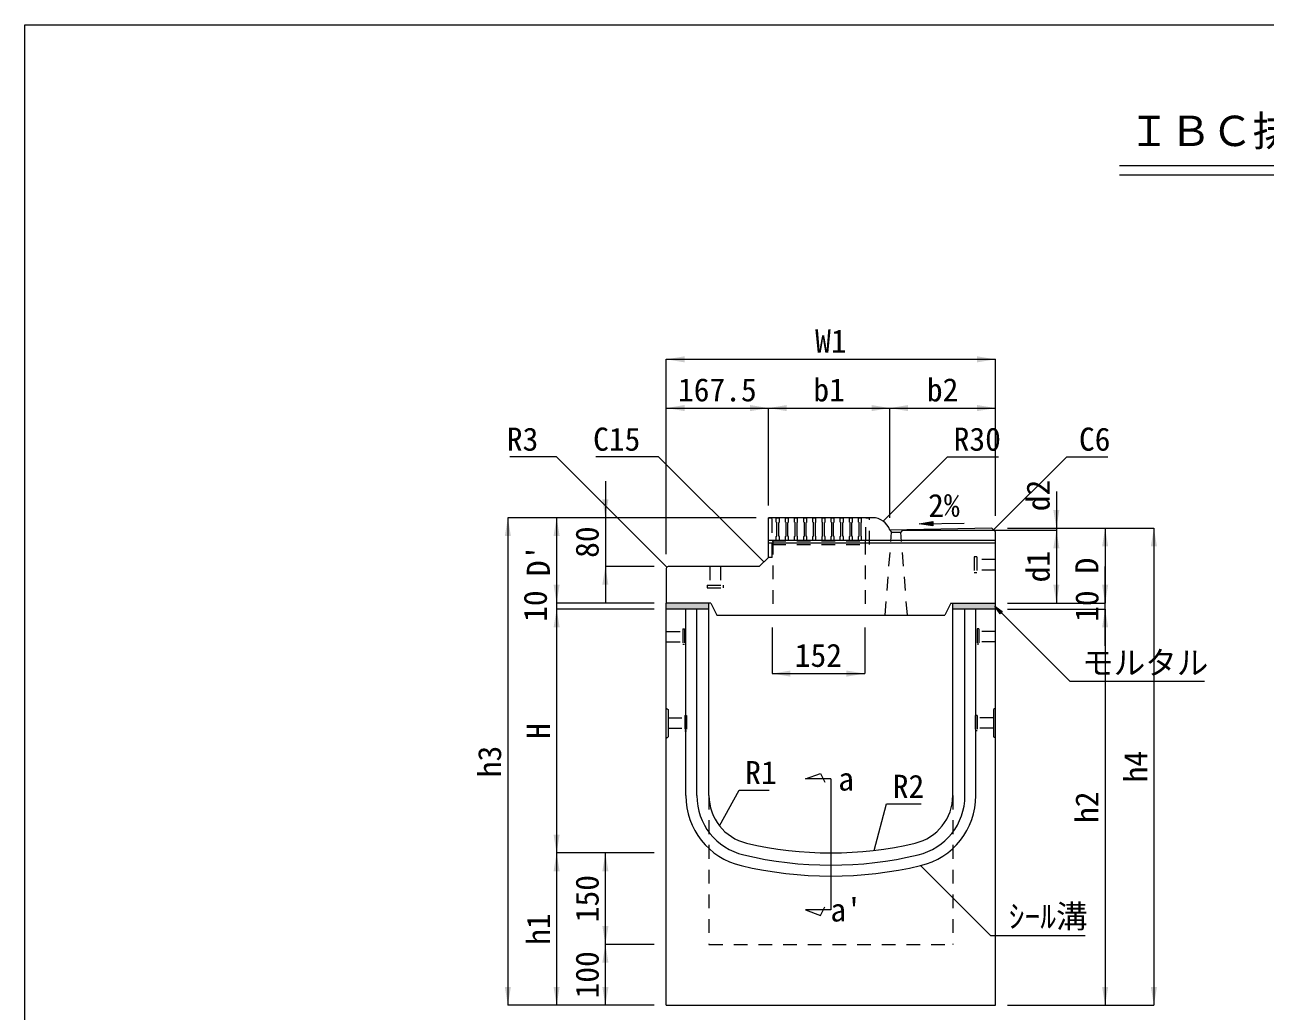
# Model space of a CAD drawing. Units: millimetres at full size. Extents: x -44570 to -19804, y 69050 to 91573.
# Drawn here: x -28796 to -26760, y 86497 to 88116 of the extents above; entities that cross this region are included whole.
import ezdxf
from ezdxf.enums import TextEntityAlignment as Align

# ---------------------------------------------------------------- set-up
doc = ezdxf.new("R2010")
doc.units = ezdxf.units.MM
doc.header["$LTSCALE"] = 30
doc.linetypes.add('USER1', pattern=[1.35, 0.75, -0.6])
for name, color, linetype, lineweight in [('0_2', 7, 'Continuous', 20), ('寸法引出', 7, 'Continuous', 9), ('寸法線', 7, 'Continuous', 9), ('本体', 2, 'Continuous', 9), ('枠', 5, 'Continuous', 5), ('ｲﾝｻｰﾄ', 3, 'USER1', 5), ('ｸﾞﾚｰﾁﾝｸﾞ', 7, 'Continuous', 5), ('ﾊｯﾁﾝｸﾞ', 7, 'Continuous', 5)]:
    doc.layers.add(name, color=color, linetype=linetype, lineweight=lineweight)
doc.styles.add('ＭＳ ゴシック', font='')
doc.styles.get('ＭＳ ゴシック').set_extended_font_data('MS Gothic')

# ---------------------------------------------------------------- blocks, each defined once
blk = doc.blocks.new('filled_arrow')
at = {"color": 0, "linetype": 'Continuous', "lineweight": -2}
blk.add_solid([(7.5, 1.25), (0, 0), (7.5, -1.25)], dxfattribs=at)

msp = doc.modelspace()

# ---------------------------------------------------------------- hatches: boundary and pattern name
at = {"layer": '寸法引出'}
msp.add_hatch(color=256, dxfattribs=at).paths.add_polyline_path([(-27305.96, 87301.09), (-27305.83, 87293.59), (-27328.39, 87296.95)])
at = {"layer": '寸法線'}
msp.add_hatch(color=256, dxfattribs=at).paths.add_polyline_path([(-27195.43, 87149.64), (-27204.27, 87162.02), (-27191.9, 87153.18)])
at = {"layer": 'ﾊｯﾁﾝｸﾞ'}
for points in [[(-27743.08, 87167.02), (-27743.08, 87157.02), (-27673.08, 87157.02), (-27673.08, 87167.02)], [(-27273.08, 87167.02), (-27273.08, 87157.02), (-27203.08, 87157.02), (-27203.08, 87167.02)]]:
    msp.add_hatch(color=8, dxfattribs=at).paths.add_polyline_path(points)

# ---------------------------------------------------------------- linework, layer by layer
at = {"layer": '0_2'}
for p, q in [((-26999.52, 87884.9), (-25117.03, 87884.9)), ((-26999.52, 87869.9), (-25117.29, 87869.9))]:
    msp.add_line(p, q, dxfattribs=at)
at = {"layer": '0_2', "lineweight": 9}
for points in [[(-27655.83, 86801.44), (-27623.67, 86859.87), (-27574.28, 86859.87)], [(-27401.94, 86761.25), (-27381.56, 86837.32), (-27324.86, 86837.32)]]:
    msp.add_lwpolyline(points, dxfattribs=at)
at = {"layer": '寸法引出'}
for p, q in [((-27328.39, 87296.95), (-27254.38, 87298.24)), ((-27514.72, 86878.36), (-27489.96, 86887.56)), ((-27489.96, 86887.56), (-27482.8, 86873.24)), ((-27473.08, 86878.36), (-27514.72, 86878.36)), ((-27473.08, 86878.36), (-27473.08, 86663.53)), ((-27473.08, 86663.53), (-27514.72, 86663.53)), ((-27514.72, 86663.53), (-27489.96, 86654.33)), ((-27489.96, 86654.33), (-27482.8, 86668.65))]:
    msp.add_line(p, q, dxfattribs=at)
msp.add_lwpolyline([(-27206.08, 87286.96), (-27086.02, 87407.02), (-27018.91, 87407.02)], dxfattribs=at)
at = {"layer": '寸法引出', "lineweight": 13}
msp.add_lwpolyline([(-27305.96, 87301.09), (-27305.83, 87293.59), (-27328.39, 87296.95)], close=True, dxfattribs=at)
at = {"layer": '寸法線'}
for p, q in [((-27743.08, 87567.02), (-27203.08, 87567.02)), ((-27743.08, 87247.02), (-27743.08, 87567.02)), ((-27203.08, 87310.02), (-27203.08, 87567.02)), ((-27743.08, 87487.02), (-27575.58, 87487.02)), ((-27743.08, 87247.02), (-27743.08, 87487.02)), ((-27575.58, 87487.02), (-27376.32, 87487.02)), ((-27575.58, 87327.02), (-27575.58, 87487.02)), ((-27575.58, 87327.02), (-27575.58, 87487.02)), ((-27376.32, 87306.67), (-27376.32, 87487.02)), ((-27376.32, 87487.02), (-27203.08, 87487.02)), ((-27376.32, 87306.67), (-27376.32, 87487.02)), ((-27203.08, 87310.02), (-27203.08, 87487.02)), ((-27843.08, 87367.02), (-27843.08, 87167.02)), ((-27103.08, 87350.02), (-27103.08, 87226.67)), ((-28003.08, 87307.02), (-28003.08, 86507.02)), ((-27595.58, 87307.02), (-28003.08, 87307.02)), ((-27923.08, 87307.02), (-27923.08, 87167.02)), ((-27595.58, 87307.02), (-27923.08, 87307.02)), ((-27595.58, 87307.02), (-27843.08, 87307.02)), ((-27356.32, 87286.67), (-27103.08, 87286.67)), ((-27356.32, 87286.67), (-27103.08, 87286.67)), ((-27183.08, 87290.02), (-26943.08, 87290.02)), ((-27183.08, 87290.02), (-27023.08, 87290.02)), ((-27183.08, 87290.02), (-27103.08, 87290.02)), ((-27103.08, 87286.67), (-27103.08, 87167.02)), ((-27023.08, 87290.02), (-27023.08, 87167.02)), ((-26943.08, 87290.02), (-26943.08, 86507.02)), ((-27923.08, 87227.02), (-27923.08, 87097.02)), ((-27763.08, 87227.02), (-27843.08, 87227.02)), ((-27023.08, 87097.02), (-27023.08, 87227.02)), ((-27763.08, 87167.02), (-27923.08, 87167.02)), ((-27763.08, 87167.02), (-27923.08, 87167.02)), ((-27923.08, 87157.02), (-27923.08, 86757.02)), ((-27763.08, 87157.02), (-27923.08, 87157.02)), ((-27763.08, 87157.02), (-27923.08, 87157.02)), ((-27183.08, 87167.02), (-27023.08, 87167.02)), ((-27183.08, 87167.02), (-27103.08, 87167.02)), ((-27183.08, 87167.02), (-27023.08, 87167.02)), ((-27183.08, 87157.02), (-27023.08, 87157.02)), ((-27183.08, 87157.02), (-27023.08, 87157.02)), ((-27023.08, 87157.02), (-27023.08, 86507.02)), ((-27569.58, 87127.02), (-27569.58, 87051.33)), ((-27417.58, 87127.02), (-27417.58, 87051.33)), ((-27569.58, 87051.33), (-27417.58, 87051.33)), ((-27763.08, 86757.02), (-27923.08, 86757.02)), ((-27923.08, 86757.02), (-27923.08, 86507.02)), ((-27763.08, 86757.02), (-27923.08, 86757.02)), ((-27843.08, 86607.02), (-27843.08, 86757.02)), ((-27763.08, 86757.02), (-27843.08, 86757.02)), ((-27843.08, 86507.02), (-27843.08, 86607.02)), ((-27763.08, 86607.02), (-27843.08, 86607.02)), ((-27763.08, 86607.02), (-27843.08, 86607.02)), ((-27763.08, 86507.02), (-28003.08, 86507.02)), ((-27763.08, 86507.02), (-27923.08, 86507.02)), ((-27763.08, 86507.02), (-27843.08, 86507.02)), ((-27183.08, 86507.02), (-26943.08, 86507.02)), ((-27183.08, 86507.02), (-27023.08, 86507.02))]:
    msp.add_line(p, q, dxfattribs=at)
for points in [[(-27742.2, 87226.14), (-27923.08, 87407.02), (-27999.58, 87407.02)], [(-27583.08, 87234.52), (-27755.69, 87407.02), (-27858.59, 87407.02)], [(-27387.25, 87301.4), (-27281.64, 87407.02), (-27198.14, 87407.02)], [(-27204.27, 87162.02), (-27080.9, 87038.64), (-26860.09, 87038.64)], [(-27325.85, 86736.24), (-27211.32, 86621.71), (-27056.04, 86621.71)]]:
    msp.add_lwpolyline(points, dxfattribs=at)
at = {"layer": '寸法線', "lineweight": 13}
msp.add_lwpolyline([(-27195.43, 87149.64), (-27204.27, 87162.02), (-27191.9, 87153.18)], close=True, dxfattribs=at)
at = {"layer": '本体', "lineweight": 20}
for p, q in [((-27404.73, 87307.02), (-27575.58, 87307.02)), ((-27575.58, 87242.02), (-27575.58, 87307.02)), ((-27209.08, 87289.9), (-27376.32, 87286.67)), ((-27209.08, 87289.9), (-27203.08, 87284.02)), ((-27203.08, 87167.02), (-27203.08, 87284.02)), ((-27575.58, 87242.02), (-27590.58, 87227.02)), ((-27743.08, 87224.02), (-27743.08, 87167.02)), ((-27590.58, 87227.02), (-27740.08, 87227.02)), ((-27670.08, 87167.02), (-27743.08, 87167.02)), ((-27743.08, 86507.02), (-27743.08, 87157.02)), ((-27673.08, 87157.02), (-27743.08, 87157.02)), ((-27673.08, 86851.05), (-27673.08, 87157.02)), ((-27670.08, 87167.02), (-27660.08, 87147.02)), ((-27276.08, 87167.02), (-27286.08, 87147.02)), ((-27276.08, 87167.02), (-27203.08, 87167.02)), ((-27273.08, 86851.05), (-27273.08, 87157.02)), ((-27203.08, 87157.02), (-27273.08, 87157.02)), ((-27203.08, 86507.02), (-27203.08, 87157.02)), ((-27660.08, 87147.02), (-27286.08, 87147.02)), ((-27743.08, 86507.02), (-27203.08, 86507.02))]:
    msp.add_line(p, q, dxfattribs=at)
at = {"layer": '本体', "color": 4, "lineweight": 5}
for p, q in [((-27575.58, 87270.02), (-27203.08, 87270.02)), ((-27575.58, 87266.02), (-27203.08, 87266.02)), ((-27711.08, 86851.05), (-27711.08, 87157.02)), ((-27693.08, 86851.05), (-27693.08, 87157.02)), ((-27253.08, 86851.05), (-27253.08, 87157.02)), ((-27235.08, 86851.05), (-27235.08, 87157.02)), ((-27743.08, 86994.52), (-27739.88, 86992.52)), ((-27739.88, 86992.52), (-27739.88, 86947.52)), ((-27203.08, 86994.52), (-27206.28, 86992.52)), ((-27206.28, 86992.52), (-27206.28, 86947.52)), ((-27743.08, 86945.52), (-27739.88, 86947.52)), ((-27203.08, 86945.52), (-27206.28, 86947.52))]:
    msp.add_line(p, q, dxfattribs=at)
at = {"layer": '本体', "linetype": 'USER1'}
for p, q in [((-27384.01, 87147.02), (-27373.5, 87283.61)), ((-27376.32, 87286.67), (-27373.5, 87283.61)), ((-27373.5, 87283.61), (-27358.14, 87283.61)), ((-27355.32, 87286.67), (-27358.14, 87283.61)), ((-27347.63, 87147.02), (-27358.14, 87283.61)), ((-27568.58, 87269.02), (-27568.58, 87147.02)), ((-27416.58, 87269.02), (-27416.58, 87147.02)), ((-27673.08, 86851.05), (-27673.08, 86607.02)), ((-27273.08, 86851.05), (-27273.08, 86607.02)), ((-27673.08, 86607.02), (-27273.08, 86607.02))]:
    msp.add_line(p, q, dxfattribs=at)
at = {"layer": '本体'}
for p, q in [((-27743.08, 87157.02), (-27743.08, 87167.02)), ((-27673.08, 87157.02), (-27673.08, 87167.02)), ((-27273.08, 87157.02), (-27273.08, 87167.02)), ((-27203.08, 87157.02), (-27203.08, 87167.02))]:
    msp.add_line(p, q, dxfattribs=at)
at = {"layer": '本体', "lineweight": 20}
for centre, radius, start, end in [((-27404.73, 87277.02), 30, 18.75844, 90), ((-27740.08, 87224.02), 3, 90, 180), ((-27593.08, 86851.05), 80, 180, 256.65766), ((-27353.08, 86851.05), 80, 283.34233, 0), ((-27473.08, 87357.02), 600, 256.65762, 283.34237)]:
    msp.add_arc(centre, radius, start, end, dxfattribs=at)
at = {"layer": '本体', "color": 4, "lineweight": 5}
for centre, radius, start, end in [((-27593.08, 86851.05), 118, 180, 256.65766), ((-27593.08, 86851.05), 100, 180, 256.65766), ((-27353.08, 86851.05), 100, 283.34233, 0), ((-27353.08, 86851.05), 118, 283.34233, 0), ((-27473.08, 87357.02), 620, 256.65762, 283.34237), ((-27473.08, 87357.02), 638, 256.65762, 283.34237)]:
    msp.add_arc(centre, radius, start, end, dxfattribs=at)
at = {"layer": '枠', "lineweight": 20}
for p, q in [((-28795.67, 88115.96), (-23195.67, 88115.96)), ((-28795.67, 84255.96), (-28795.67, 88115.96))]:
    msp.add_line(p, q, dxfattribs=at)
at = {"layer": 'ｲﾝｻｰﾄ'}
for p, q in [((-27233.7, 87243.14), (-27238.08, 87243.14)), ((-27238.08, 87243.14), (-27238.08, 87216.89)), ((-27233.7, 87243.14), (-27233.7, 87216.89)), ((-27203.08, 87238.77), (-27233.7, 87238.77)), ((-27671.83, 87227.02), (-27671.83, 87196.39)), ((-27654.33, 87227.02), (-27654.33, 87196.39)), ((-27233.7, 87216.89), (-27238.08, 87216.89)), ((-27203.08, 87221.27), (-27233.7, 87221.27)), ((-27676.2, 87196.39), (-27676.2, 87192.02)), ((-27676.2, 87196.39), (-27649.95, 87196.39)), ((-27676.2, 87192.02), (-27649.95, 87192.02)), ((-27649.95, 87196.39), (-27649.95, 87192.02)), ((-27743.08, 87120.52), (-27716.08, 87120.52)), ((-27716.08, 87124.52), (-27716.08, 87099.52)), ((-27716.08, 87124.52), (-27713.07, 87124.52)), ((-27713.07, 87124.52), (-27713.07, 87099.52)), ((-27233.08, 87124.52), (-27233.08, 87099.52)), ((-27230.08, 87124.52), (-27233.08, 87124.52)), ((-27230.08, 87124.52), (-27230.08, 87099.52)), ((-27203.08, 87120.52), (-27230.08, 87120.52)), ((-27743.08, 87103.52), (-27716.08, 87103.52)), ((-27716.08, 87099.52), (-27713.07, 87099.52)), ((-27230.08, 87099.52), (-27233.08, 87099.52)), ((-27203.08, 87103.52), (-27230.08, 87103.52)), ((-27739.88, 86978.52), (-27712.88, 86978.52)), ((-27739.88, 86978.52), (-27739.88, 86961.52)), ((-27712.88, 86982.52), (-27709.88, 86982.52)), ((-27712.88, 86982.52), (-27712.88, 86957.52)), ((-27709.88, 86982.52), (-27709.88, 86957.52)), ((-27233.28, 86982.52), (-27236.28, 86982.52)), ((-27236.28, 86982.52), (-27236.28, 86957.52)), ((-27233.28, 86982.52), (-27233.28, 86957.52)), ((-27206.28, 86978.52), (-27233.28, 86978.52)), ((-27206.28, 86978.52), (-27206.28, 86961.52)), ((-27739.88, 86961.52), (-27712.88, 86961.52)), ((-27712.88, 86957.52), (-27709.88, 86957.52)), ((-27233.28, 86957.52), (-27236.28, 86957.52)), ((-27206.28, 86961.52), (-27233.28, 86961.52))]:
    msp.add_line(p, q, dxfattribs=at)
at = {"layer": 'ｸﾞﾚｰﾁﾝｸﾞ', "linetype": 'USER1', "lineweight": 9}
for p, q in [((-27575.58, 87307.02), (-27569.58, 87307.02)), ((-27569.58, 87242.02), (-27569.58, 87307.02)), ((-27562.58, 87300.02), (-27562.58, 87307.02)), ((-27562.58, 87307.02), (-27557.58, 87307.02)), ((-27562.58, 87300.02), (-27561.58, 87299.02)), ((-27561.58, 87277.02), (-27561.58, 87299.02)), ((-27557.58, 87300.02), (-27558.58, 87299.02)), ((-27558.58, 87277.02), (-27558.58, 87299.02)), ((-27557.58, 87300.02), (-27557.58, 87307.02)), ((-27547.58, 87300.02), (-27547.58, 87307.02)), ((-27547.58, 87307.02), (-27542.58, 87307.02)), ((-27547.58, 87300.02), (-27546.58, 87299.02)), ((-27546.58, 87277.02), (-27546.58, 87299.02)), ((-27542.58, 87300.02), (-27543.58, 87299.02)), ((-27543.58, 87277.02), (-27543.58, 87299.02)), ((-27542.58, 87300.02), (-27542.58, 87307.02)), ((-27532.58, 87300.02), (-27532.58, 87307.02)), ((-27532.58, 87307.02), (-27527.58, 87307.02)), ((-27532.58, 87300.02), (-27531.58, 87299.02)), ((-27531.58, 87277.02), (-27531.58, 87299.02)), ((-27527.58, 87300.02), (-27528.58, 87299.02)), ((-27528.58, 87277.02), (-27528.58, 87299.02)), ((-27527.58, 87300.02), (-27527.58, 87307.02)), ((-27517.58, 87300.02), (-27517.58, 87307.02)), ((-27517.58, 87307.02), (-27512.58, 87307.02)), ((-27517.58, 87300.02), (-27516.58, 87299.02)), ((-27516.58, 87277.02), (-27516.58, 87299.02)), ((-27512.58, 87300.02), (-27513.58, 87299.02)), ((-27513.58, 87277.02), (-27513.58, 87299.02)), ((-27512.58, 87300.02), (-27512.58, 87307.02)), ((-27502.58, 87300.02), (-27502.58, 87307.02)), ((-27502.58, 87307.02), (-27497.58, 87307.02)), ((-27502.58, 87300.02), (-27501.58, 87299.02)), ((-27501.58, 87277.02), (-27501.58, 87299.02)), ((-27497.58, 87300.02), (-27498.58, 87299.02)), ((-27498.58, 87277.02), (-27498.58, 87299.02)), ((-27497.58, 87300.02), (-27497.58, 87307.02)), ((-27487.58, 87300.02), (-27487.58, 87307.02)), ((-27487.58, 87307.02), (-27482.58, 87307.02)), ((-27487.58, 87300.02), (-27486.58, 87299.02)), ((-27486.58, 87277.02), (-27486.58, 87299.02)), ((-27482.58, 87300.02), (-27483.58, 87299.02)), ((-27483.58, 87277.02), (-27483.58, 87299.02)), ((-27482.58, 87300.02), (-27482.58, 87307.02)), ((-27472.58, 87300.02), (-27472.58, 87307.02)), ((-27472.58, 87307.02), (-27467.58, 87307.02)), ((-27472.58, 87300.02), (-27471.58, 87299.02)), ((-27471.58, 87277.02), (-27471.58, 87299.02)), ((-27467.58, 87300.02), (-27468.58, 87299.02)), ((-27468.58, 87277.02), (-27468.58, 87299.02)), ((-27467.58, 87300.02), (-27467.58, 87307.02)), ((-27457.58, 87300.02), (-27457.58, 87307.02)), ((-27457.58, 87307.02), (-27452.58, 87307.02)), ((-27457.58, 87300.02), (-27456.58, 87299.02)), ((-27456.58, 87277.02), (-27456.58, 87299.02)), ((-27452.58, 87300.02), (-27453.58, 87299.02)), ((-27453.58, 87277.02), (-27453.58, 87299.02)), ((-27452.58, 87300.02), (-27452.58, 87307.02)), ((-27442.58, 87300.02), (-27442.58, 87307.02)), ((-27442.58, 87307.02), (-27437.58, 87307.02)), ((-27442.58, 87300.02), (-27441.58, 87299.02)), ((-27441.58, 87277.02), (-27441.58, 87299.02)), ((-27437.58, 87300.02), (-27438.58, 87299.02)), ((-27438.58, 87277.02), (-27438.58, 87299.02)), ((-27437.58, 87300.02), (-27437.58, 87307.02)), ((-27427.58, 87300.02), (-27427.58, 87307.02)), ((-27427.58, 87307.02), (-27422.58, 87307.02)), ((-27427.58, 87300.02), (-27426.58, 87299.02)), ((-27426.58, 87277.02), (-27426.58, 87299.02)), ((-27422.58, 87300.02), (-27423.58, 87299.02)), ((-27423.58, 87277.02), (-27423.58, 87299.02)), ((-27422.58, 87300.02), (-27422.58, 87307.02)), ((-27415.58, 87269.02), (-27415.58, 87307.02)), ((-27415.58, 87307.02), (-27409.58, 87307.02)), ((-27409.58, 87263.02), (-27409.58, 87307.02)), ((-27562.58, 87276.02), (-27561.58, 87277.02)), ((-27562.58, 87269.02), (-27562.58, 87276.02)), ((-27557.58, 87276.02), (-27558.58, 87277.02)), ((-27557.58, 87269.02), (-27557.58, 87276.02)), ((-27547.58, 87276.02), (-27546.58, 87277.02)), ((-27547.58, 87269.02), (-27547.58, 87276.02)), ((-27542.58, 87276.02), (-27543.58, 87277.02)), ((-27542.58, 87269.02), (-27542.58, 87276.02)), ((-27532.58, 87276.02), (-27531.58, 87277.02)), ((-27532.58, 87269.02), (-27532.58, 87276.02)), ((-27527.58, 87276.02), (-27528.58, 87277.02)), ((-27527.58, 87269.02), (-27527.58, 87276.02)), ((-27517.58, 87276.02), (-27516.58, 87277.02)), ((-27517.58, 87269.02), (-27517.58, 87276.02)), ((-27512.58, 87276.02), (-27513.58, 87277.02)), ((-27512.58, 87269.02), (-27512.58, 87276.02)), ((-27502.58, 87276.02), (-27501.58, 87277.02)), ((-27502.58, 87269.02), (-27502.58, 87276.02)), ((-27497.58, 87276.02), (-27498.58, 87277.02)), ((-27497.58, 87269.02), (-27497.58, 87276.02)), ((-27487.58, 87276.02), (-27486.58, 87277.02)), ((-27487.58, 87269.02), (-27487.58, 87276.02)), ((-27482.58, 87276.02), (-27483.58, 87277.02)), ((-27482.58, 87269.02), (-27482.58, 87276.02)), ((-27472.58, 87276.02), (-27471.58, 87277.02)), ((-27472.58, 87269.02), (-27472.58, 87276.02)), ((-27467.58, 87276.02), (-27468.58, 87277.02)), ((-27467.58, 87269.02), (-27467.58, 87276.02)), ((-27457.58, 87276.02), (-27456.58, 87277.02)), ((-27457.58, 87269.02), (-27457.58, 87276.02)), ((-27452.58, 87276.02), (-27453.58, 87277.02)), ((-27452.58, 87269.02), (-27452.58, 87276.02)), ((-27442.58, 87276.02), (-27441.58, 87277.02)), ((-27442.58, 87269.02), (-27442.58, 87276.02)), ((-27437.58, 87276.02), (-27438.58, 87277.02)), ((-27437.58, 87269.02), (-27437.58, 87276.02)), ((-27427.58, 87276.02), (-27426.58, 87277.02)), ((-27427.58, 87269.02), (-27427.58, 87276.02)), ((-27422.58, 87276.02), (-27423.58, 87277.02)), ((-27422.58, 87269.02), (-27422.58, 87276.02)), ((-27569.58, 87269.02), (-27411.58, 87269.02)), ((-27569.58, 87269.02), (-27409.58, 87269.02)), ((-27569.58, 87263.02), (-27409.58, 87263.02)), ((-27569.58, 87242.02), (-27575.58, 87242.02))]:
    msp.add_line(p, q, dxfattribs=at)

# ---------------------------------------------------------------- block references
at = {"layer": '0_2', "lineweight": 9, "xscale": 0.2, "yscale": 0.2}
for p, rotation in [((-27655.83, 86801.44), 61.2), ((-27401.94, 86761.25), 75)]:
    msp.add_blockref('filled_arrow', p, dxfattribs=dict(at, rotation=rotation))
at = {"layer": '寸法引出', "xscale": 0.2, "yscale": 0.2, "rotation": 45}
msp.add_blockref('filled_arrow', (-27206.08, 87286.96), dxfattribs=at)
at = {"layer": '寸法線', "xscale": 4, "yscale": 4}
for p in [(-27743.08, 87567.02), (-27743.08, 87487.02), (-27575.58, 87487.02), (-27376.32, 87487.02), (-27569.58, 87051.33)]:
    msp.add_blockref('filled_arrow', p, dxfattribs=at)
at = {"layer": '寸法線'}
for p, xscale, yscale, rotation in [((-27203.08, 87567.02), 4, 4, 180), ((-27575.58, 87487.02), 4, 4, 180), ((-27376.32, 87487.02), 4, 4, 180), ((-27203.08, 87487.02), 4, 4, 180), ((-27843.08, 87307.02), 4, 4, 90), ((-27103.08, 87290.02), 4, 4, 90), ((-28003.08, 87307.02), 4, 4, 270), ((-27923.08, 87307.02), 4, 4, 270), ((-27387.25, 87301.4), 0.2, 0.2, 45), ((-27103.08, 87286.67), 4, 4, 270), ((-27103.08, 87286.67), 4, 4, 270), ((-27023.08, 87290.02), 4, 4, 270), ((-26943.08, 87290.02), 4, 4, 270), ((-27583.08, 87234.52), 0.2, 0.2, 135), ((-27843.08, 87227.02), 4, 4, 270), ((-27742.2, 87226.14), 0.2, 0.2, 135), ((-27923.08, 87167.02), 4, 4, 90), ((-27923.08, 87167.02), 4, 4, 90), ((-27103.08, 87167.02), 4, 4, 90), ((-27023.08, 87167.02), 4, 4, 90), ((-27023.08, 87167.02), 4, 4, 90), ((-27923.08, 87157.02), 4, 4, 270), ((-27923.08, 87157.02), 4, 4, 270), ((-27204.27, 87162.02), 0.2, 0.2, 315), ((-27023.08, 87157.02), 4, 4, 270), ((-27023.08, 87157.02), 4, 4, 270), ((-27417.58, 87051.33), 4, 4, 180), ((-27923.08, 86757.02), 4, 4, 90), ((-27923.08, 86757.02), 4, 4, 270), ((-27843.08, 86757.02), 4, 4, 270), ((-27325.85, 86736.24), 0.2, 0.2, 315), ((-27843.08, 86607.02), 4, 4, 90), ((-27843.08, 86607.02), 4, 4, 270), ((-28003.08, 86507.02), 4, 4, 90), ((-27923.08, 86507.02), 4, 4, 90), ((-27843.08, 86507.02), 4, 4, 90), ((-27023.08, 86507.02), 4, 4, 90), ((-26943.08, 86507.02), 4, 4, 90)]:
    msp.add_blockref('filled_arrow', p, dxfattribs=dict(at, xscale=xscale, yscale=yscale, rotation=rotation))

# ---------------------------------------------------------------- texts
at = {"layer": '0_2', "style": 'ＭＳ ゴシック'}
msp.add_text('ＩＢＣ排水側溝\u3000集水桝\u3000セミフラット 乗り入れⅡ型 H=20', height=49.84, dxfattribs=at).set_placement((-26067.33, 87941.88), align=Align.MIDDLE_CENTER)
for s, p in [('R1', (-27613.67, 86907.87)), ('R2', (-27371.56, 86885.32))]:
    msp.add_text(s, height=37.98, dxfattribs=at).set_placement(p, align=Align.TOP_LEFT)
at = {"layer": '寸法引出', "style": 'ＭＳ ゴシック'}
msp.add_text('C6', height=37.98, dxfattribs=at).set_placement((-27066.02, 87455.02), align=Align.TOP_LEFT)
at = {"layer": '寸法線', "style": 'ＭＳ ゴシック'}
for s, p in [('W1', (-27473.08, 87597.02)), ('167.5', (-27659.33, 87517.02)), ('b1', (-27475.95, 87517.02)), ('b2', (-27289.7, 87517.02)), ('152', (-27493.58, 87081.33)), ('a', (-27448.08, 86878.36)), ("a'", (-27448.08, 86663.53))]:
    msp.add_text(s, height=37.98, dxfattribs=at).set_placement(p, align=Align.MIDDLE_CENTER)
for s, p in [('R3', (-27953.08, 87455.02)), ('C15', (-27785.69, 87455.02))]:
    msp.add_text(s, height=37.98, dxfattribs=at).set_placement(p, align=Align.TOP_RIGHT)
for s, p in [('R30', (-27271.64, 87455.02)), ('モルタル', (-27060.9, 87088.06)), ('ｼｰﾙ溝', (-27181.32, 86671.94))]:
    msp.add_text(s, height=37.98, dxfattribs=at).set_placement(p, align=Align.TOP_LEFT)
for s, rotation, p in [('d2', 90, (-27133.08, 87343.57)), ('2%', 1, (-27287.6, 87327.45)), ('80', 90, (-27873.08, 87267.02)), ("D'", 90, (-27953.08, 87237.02)), ('d1', 90, (-27133.08, 87226.84)), ('D', 90, (-27053.08, 87228.52)), ('10', 90, (-27958.08, 87162.02)), ('10', 90, (-27053.08, 87162.02)), ('H', 90, (-27953.08, 86957.02)), ('h3', 90, (-28033.08, 86907.02)), ('h4', 90, (-26973.08, 86898.52)), ('h2', 90, (-27053.08, 86832.02)), ('150', 90, (-27873.08, 86682.02)), ('h1', 90, (-27953.08, 86632.02)), ('100', 90, (-27873.08, 86557.02))]:
    msp.add_text(s, height=37.98, rotation=rotation, dxfattribs=at).set_placement(p, align=Align.MIDDLE_CENTER)

doc.saveas('drawing.dxf')
